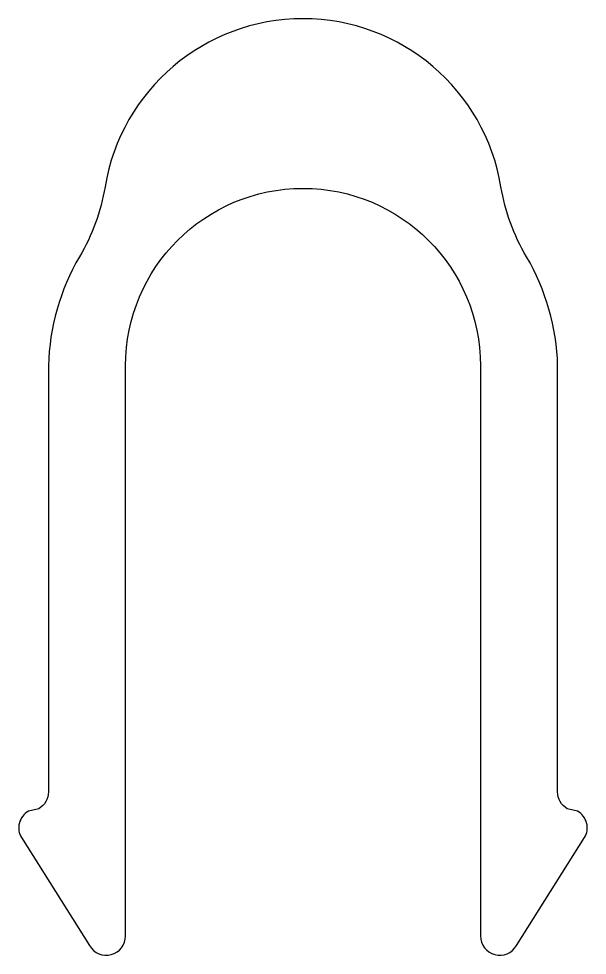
# Model space of a CAD drawing. Extents: x 271 to 278.4, y 257.3 to 269.4.
import ezdxf

# ---------------------------------------------------------------- set-up
doc = ezdxf.new("R2010")
doc.units = 0
doc.layers.add('ANA', color=220, linetype='CONTINUOUS')

msp = doc.modelspace()

# ---------------------------------------------------------------- linework, layer by layer
at = {"layer": 'ANA'}
msp.add_lwpolyline([(277.46, 257.386), (278.344, 258.786, 0.414214), (278.253, 259.128), (278.119, 259.161, -0.267949), (277.994, 259.378), (277.994, 264.903, 0.126417), (277.59, 266.317, -0.093652), (277.259, 267.224, 0.849083), (272.128, 267.224, -0.093652), (271.797, 266.317, 0.126417), (271.394, 264.903), (271.394, 259.378, -0.267949), (271.269, 259.161), (271.134, 259.128, 0.414214), (271.043, 258.786), (271.927, 257.386, 0.767327), (272.394, 257.511), (272.394, 264.903, -1), (276.994, 264.903), (276.994, 257.511, 0.767327)], format="xyb", close=True, dxfattribs=at)

doc.saveas('drawing.dxf')
